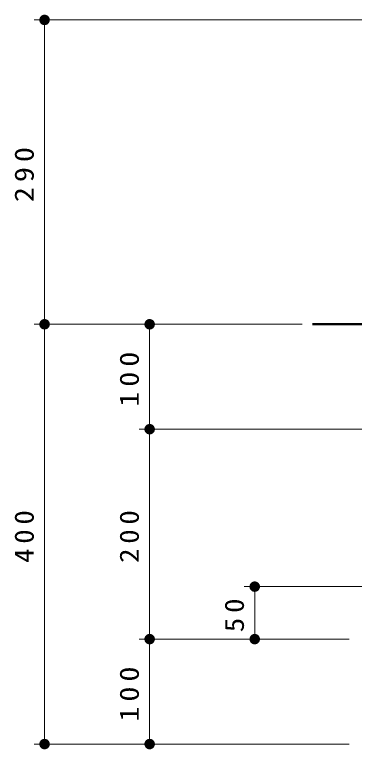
# Model space of a CAD drawing. Units: millimetres on the paper, with parts at other scales. Extents: x -385 to 0, y 0 to 267.
# Drawn here: x -154.8 to -122.5, y 51.7 to 121.7 of the extents above; entities that cross this region are included whole.
import ezdxf

# ---------------------------------------------------------------- set-up
doc = ezdxf.new("R2010")
doc.units = ezdxf.units.MM
doc.layers.add('1_10', color=7, linetype='Continuous', lineweight=13)
doc.styles.add('ＭＳ ゴシック', font='')
doc.styles.get('ＭＳ ゴシック').set_extended_font_data('MS Gothic')

# ---------------------------------------------------------------- blocks, each defined once
blk = doc.blocks.new('filled_dot')
at = {"color": 0, "linetype": 'Continuous', "lineweight": -2, "const_width": 1.25}
blk.add_lwpolyline([(-0.625, 0, 1), (0.625, 0, 1)], format="xyb", close=True, dxfattribs=at)

msp = doc.modelspace()

# ---------------------------------------------------------------- linework, layer by layer
at = {"layer": '1_10'}
for p, q in [((-109.434, 121.152), (-152.934, 121.152)), ((-151.934, 92.152), (-151.934, 121.152)), ((-127.434, 92.152), (-152.934, 92.152)), ((-151.934, 52.152), (-151.934, 92.152)), ((-141.934, 82.152), (-141.934, 92.152)), ((-117.934, 82.152), (-142.934, 82.152)), ((-141.934, 62.152), (-141.934, 82.152)), ((-105.074, 67.152), (-132.934, 67.152)), ((-131.934, 62.152), (-131.934, 67.152)), ((-122.934, 62.152), (-142.934, 62.152)), ((-141.934, 52.152), (-141.934, 62.152)), ((-122.934, 52.152), (-152.934, 52.152))]:
    msp.add_line(p, q, dxfattribs=at)
at = {"layer": '1_10', "color": 2, "lineweight": 50}
msp.add_line((-126.434, 92.152), (-62.101, 92.152), dxfattribs=at)

# ---------------------------------------------------------------- block references
at = {"layer": '1_10', "xscale": 0.4, "yscale": 0.4}
for p, rotation in [((-151.934, 121.152), 270), ((-151.934, 92.152), 270), ((-151.934, 92.152), 90), ((-141.934, 92.152), 270), ((-141.934, 82.152), 90), ((-141.934, 82.152), 270), ((-131.934, 67.152), 270), ((-141.934, 62.152), 270), ((-141.934, 62.152), 90), ((-131.934, 62.152), 90), ((-151.934, 52.152), 90), ((-141.934, 52.152), 90)]:
    msp.add_blockref('filled_dot', p, dxfattribs=dict(at, rotation=rotation))

# ---------------------------------------------------------------- texts
at = {"layer": '1_10', "char_height": 1.833, "attachment_point": 8, "rotation": 90, "style": 'ＭＳ ゴシック'}
for s, insert in [('\\T1.33;\\W1.15;290', (-152.934, 106.652)), ('\\T1.33;\\W1.15;100', (-142.934, 87.152)), ('\\T1.33;\\W1.1;400', (-152.934, 72.152)), ('\\T1.33;\\W1.1;200', (-142.934, 72.152)), ('\\T1.34;\\W1.1;50', (-132.934, 64.652)), ('\\T1.33;\\W1.15;100', (-142.934, 57.152))]:
    msp.add_mtext(s, dxfattribs=dict(at, insert=insert))

doc.saveas('drawing.dxf')
